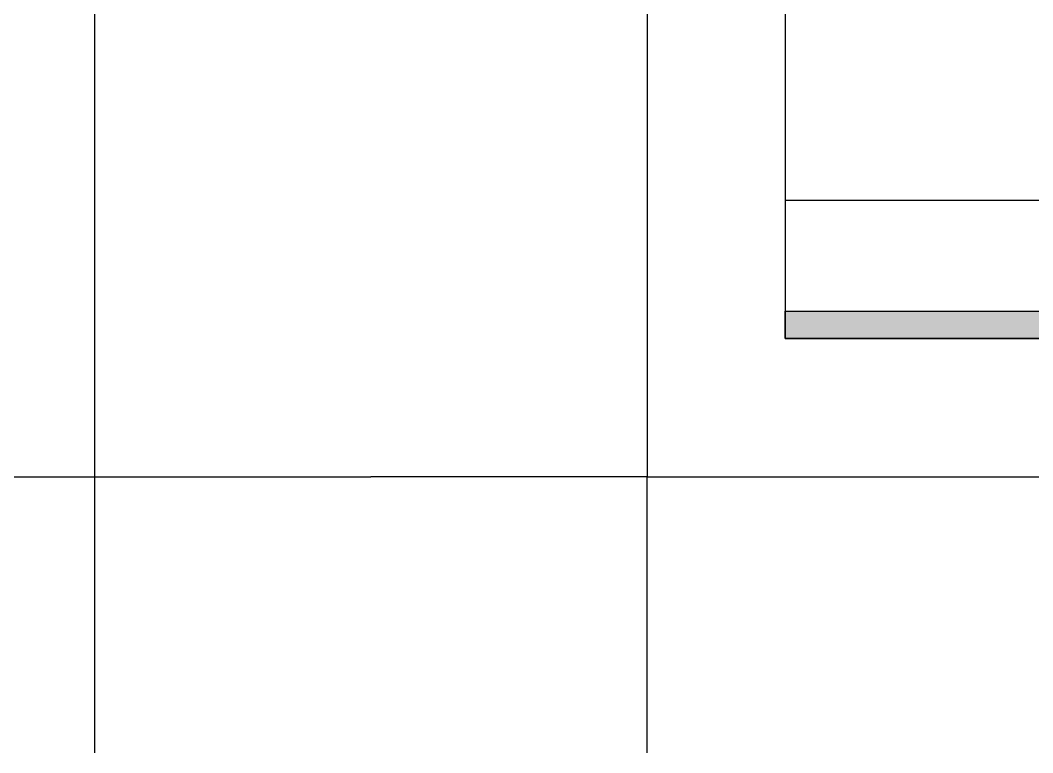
# Model space of a CAD drawing. Header units: millimetres. Extents: x 43335 to 261478, y -4312 to 41218.
# Drawn here: x 202218 to 204051, y 14395 to 15722 of the extents above; entities that cross this region are included whole.
import ezdxf
from ezdxf.enums import TextEntityAlignment as Align

# ---------------------------------------------------------------- set-up
doc = ezdxf.new("R2010")
doc.units = ezdxf.units.MM
doc.linetypes.add('CONT', pattern=[2, 1, 1])
doc.layers.add('FORM(YOURNAME)-11', color=1, linetype='Continuous')
doc.layers.add('인테리어_가구_제작', color=6, linetype='Continuous')
doc.styles.add('YOURNAME', font='HANDotum.ttf')

# ---------------------------------------------------------------- blocks, each defined once
blk = doc.blocks.new('FORM-ELEVATION')
at = {"layer": 'FORM(YOURNAME)-11'}
h = blk.add_hatch(color=256, dxfattribs=at)
h.dxf.hatch_style = 1
h.paths.add_polyline_path([(-10308.6, 35708.2), (71691.4, 35708.2), (71691.4, 35508.2), (-10308.6, 35508.2)])
h.paths.add_polyline_path([(-10308.6, -21491.8), (71691.4, -21491.8), (71691.4, -21691.8), (-10308.6, -21691.8)])
at = {"layer": 'Defpoints', "color": 158}
blk.add_line((62481.4, -20691.8), (-10308.6, -20691.8), dxfattribs=at)
blk.add_lwpolyline([(-10308.6, -21691.8), (71691.4, -21691.8), (71691.4, 35708.2), (-10308.6, 35708.2)], close=True, dxfattribs=at)
at = {"layer": 'Defpoints', "color": 1}
for points in [[(-11308.6, -24691.8), (-11308.6, -22691.8), (-13308.6, -22691.8)], [(72691.4, -24691.8), (72691.4, -22691.8), (74691.4, -22691.8)]]:
    blk.add_lwpolyline(points, dxfattribs=at)
at = {"layer": 'FORM(YOURNAME)-11', "color": 250}
blk.add_lwpolyline([(-11308.6, -22691.8), (72691.4, -22691.8), (72691.4, 36708.2), (-11308.6, 36708.2)], close=True, dxfattribs=at)
at = {"layer": 'FORM(YOURNAME)-11'}
blk.add_lwpolyline([(-10308.6, -21491.8), (71691.4, -21491.8), (71691.4, -21691.8), (-10308.6, -21691.8)], close=True, dxfattribs=at)
at = {"layer": 'FORM(YOURNAME)-11', "color": 3, "style": 'YOURNAME'}
for tag, height, p in [('1', 450.5, (71040.9, -1219.3)), ('2', 450.5, (71040.9, -1862.9)), ('3', 450.5, (71040.9, -3150)), ('4', 450.5, (71040.9, -5080.7)), ('5', 514.9, (71040.9, -7397.6)), ('6', 514.9, (71040.9, -9650.1)), ('7', 514.9, (71040.9, -11902.6)), ('8', 514.9, (71040.9, -14155.1)), ('9', 514.9, (71040.9, -16407.6)), ('10', 514.9, (66790.6, -18595.7)), ('11', 514.9, (71040.9, -18660.1)), ('12', 514.9, (66790.6, -20848.2)), ('13', 514.9, (71040.9, -20848.2))]:
    blk.add_attdef(tag, text='', height=height, dxfattribs=at).set_placement(p, align=Align.MIDDLE_RIGHT)

msp = doc.modelspace()

# ---------------------------------------------------------------- block references
at = {"layer": '인테리어_가구_제작', "color": 8, "linetype": 'CONT', "ltscale": 200, "xscale": 0.25, "yscale": 0.25, "zscale": 0.25}
for p in [(184180.1, 20568.1), (206180.1, 20568.1)]:
    msp.add_blockref('FORM-ELEVATION', p, dxfattribs=at)

doc.saveas('drawing.dxf')
